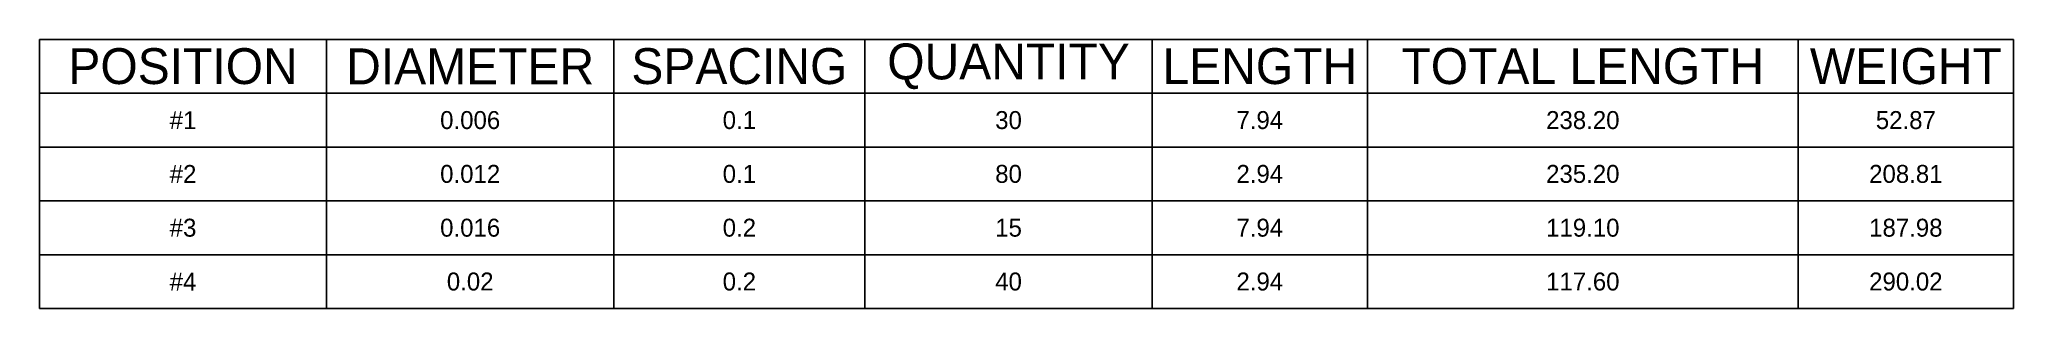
# Model space of a CAD drawing. Header units: metres. Extents: x 10 to 21, y -15 to -13.5.
import ezdxf

# ---------------------------------------------------------------- set-up
doc = ezdxf.new("R2010")
doc.units = ezdxf.units.M

msp = doc.modelspace()

# ---------------------------------------------------------------- linework, layer by layer
for p, q in [((10, -13.5), (21, -13.5)), ((10, -13.8), (10, -13.5)), ((11.6, -13.8), (11.6, -13.5)), ((13.2, -13.8), (13.2, -13.5)), ((14.6, -13.8), (14.6, -13.5)), ((16.2, -13.8), (16.2, -13.5)), ((17.4, -13.8), (17.4, -13.5)), ((19.8, -13.8), (19.8, -13.5)), ((21, -13.8), (21, -13.5)), ((10, -13.8), (21, -13.8)), ((10, -13.8), (21, -13.8)), ((10, -15), (10, -13.8)), ((11.6, -15), (11.6, -13.8)), ((13.2, -15), (13.2, -13.8)), ((14.6, -15), (14.6, -13.8)), ((16.2, -15), (16.2, -13.8)), ((17.4, -15), (17.4, -13.8)), ((19.8, -15), (19.8, -13.8)), ((21, -15), (21, -13.8)), ((10, -14.1), (21, -14.1)), ((10, -14.4), (21, -14.4)), ((10, -14.7), (21, -14.7)), ((10, -15), (21, -15))]:
    msp.add_line(p, q)

# ---------------------------------------------------------------- texts
at = {"attachment_point": 5}
for s, insert, char_height, width in [('QUANTITY', (15.4, -13.65), 0.2, 1.6), ('POSITION', (10.8, -13.65), 0.2, 1.6), ('DIAMETER', (12.4, -13.65), 0.2, 1.6), ('SPACING', (13.9, -13.65), 0.2, 1.4), ('LENGTH', (16.8, -13.65), 0.2, 1.2), ('TOTAL LENGTH', (18.6, -13.65), 0.2, 2.4), ('WEIGHT', (20.4, -13.65), 0.2, 1.2), ('#1', (10.8, -13.95), 0.1, 1.6), ('0.006', (12.4, -13.95), 0.1, 1.6), ('0.1', (13.9, -13.95), 0.1, 1.4), ('30', (15.4, -13.95), 0.1, 1.6), ('7.94', (16.8, -13.95), 0.1, 1.2), ('238.20', (18.6, -13.95), 0.1, 2.4), ('52.87', (20.4, -13.95), 0.1, 1.2), ('#2', (10.8, -14.25), 0.1, 1.6), ('0.012', (12.4, -14.25), 0.1, 1.6), ('0.1', (13.9, -14.25), 0.1, 1.4), ('80', (15.4, -14.25), 0.1, 1.6), ('2.94', (16.8, -14.25), 0.1, 1.2), ('235.20', (18.6, -14.25), 0.1, 2.4), ('208.81', (20.4, -14.25), 0.1, 1.2), ('#3', (10.8, -14.55), 0.1, 1.6), ('0.016', (12.4, -14.55), 0.1, 1.6), ('0.2', (13.9, -14.55), 0.1, 1.4), ('15', (15.4, -14.55), 0.1, 1.6), ('7.94', (16.8, -14.55), 0.1, 1.2), ('119.10', (18.6, -14.55), 0.1, 2.4), ('187.98', (20.4, -14.55), 0.1, 1.2), ('#4', (10.8, -14.85), 0.1, 1.6), ('0.02', (12.4, -14.85), 0.1, 1.6), ('0.2', (13.9, -14.85), 0.1, 1.4), ('40', (15.4, -14.85), 0.1, 1.6), ('2.94', (16.8, -14.85), 0.1, 1.2), ('117.60', (18.6, -14.85), 0.1, 2.4), ('290.02', (20.4, -14.85), 0.1, 1.2)]:
    msp.add_mtext(s, dxfattribs=dict(at, insert=insert, char_height=char_height, width=width))

doc.saveas('drawing.dxf')
